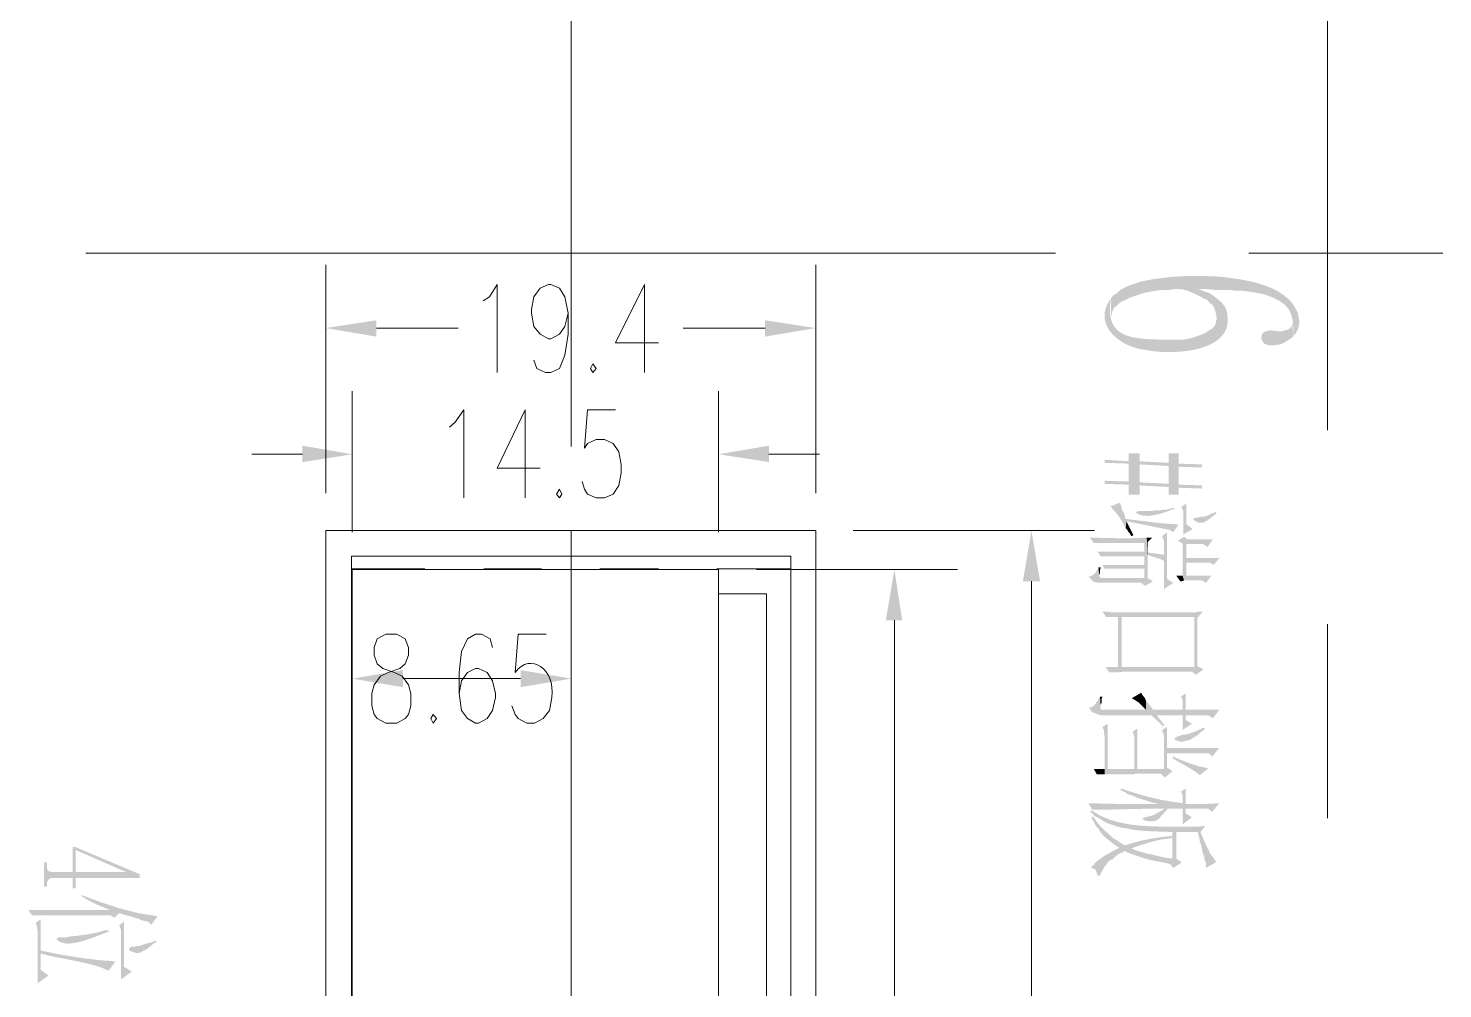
# Model space of a CAD drawing. Header units: millimetres. Extents: x 0 to 204, y 0 to 288.
# Drawn here: x 100.61 to 139.04, y 177.59 to 203.68 of the extents above; entities that cross this region are included whole.
import ezdxf

# ---------------------------------------------------------------- set-up
doc = ezdxf.new("R2010")
doc.units = ezdxf.units.MM

msp = doc.modelspace()

# ---------------------------------------------------------------- hatches: boundary and pattern name
h = msp.add_hatch(color=0)
h.dxf.hatch_style = 2
h.paths.add_polyline_path([(135.149167, 195.707), (135.134393, 195.794525), (135.125569, 195.853496), (135.119184, 195.893624), (135.111728, 195.92462), (135.099692, 195.956194), (135.079565, 195.998058), (135.047837, 196.059923), (135.001, 196.1515), (134.878581, 196.299815), (134.736284, 196.423095), (134.578179, 196.526993), (134.408333, 196.617167), (134.223278, 196.688701), (134.047739, 196.746201), (133.878071, 196.792133), (133.710627, 196.828966), (133.541761, 196.859167), (133.367826, 196.885206), (133.185177, 196.90955), (132.990167, 196.934667), (132.540061, 196.953915), (132.099976, 196.953187), (131.660487, 196.927324), (131.212167, 196.871167), (130.84519, 196.80211), (130.4925, 196.680667), (130.280833, 196.574833), (130.196167, 196.490167), (130.090333, 196.426667), (130.026833, 196.342), (130.026833, 195.834), (130.048, 195.8975), (130.069167, 196.003333), (130.1115, 196.088), (130.196167, 196.1515), (130.280833, 196.236167), (130.560895, 196.369914), (130.852333, 196.469), (131.023982, 196.513963), (131.231217, 196.550095), (131.43951, 196.572138), (131.614333, 196.574833), (131.810985, 196.598332), (131.973638, 196.587666), (132.131263, 196.544125), (132.312833, 196.469), (132.418667, 196.596), (132.630333, 196.596), (132.842, 196.574833), (133.223, 196.574833), (133.4135, 196.553667), (133.604562, 196.549285), (133.814344, 196.522843), (134.024787, 196.485355), (134.217833, 196.447833), (134.436203, 196.361678), (134.612377, 196.272216), (134.749863, 196.172997), (134.852172, 196.057573), (134.922814, 195.919493), (134.965298, 195.75231), (134.983134, 195.549573), (134.979833, 195.304833), (135.043333, 195.3895), (135.106833, 195.495333), (135.128, 195.58)])
h = msp.add_hatch(color=0)
h.dxf.hatch_style = 2
h.paths.add_polyline_path([(132.9055, 196.342), (132.799667, 196.426667), (132.693833, 196.490167), (132.566833, 196.5325), (132.418667, 196.596), (132.312833, 196.469), (132.439833, 196.4055), (132.545667, 196.342), (132.6515, 196.299667), (132.715, 196.215), (132.763078, 196.187868), (132.801171, 196.14558), (132.830807, 196.092031), (132.853509, 196.031115), (132.870804, 195.966726), (132.884218, 195.902759), (132.895274, 195.843107), (132.9055, 195.791667)])
h = msp.add_hatch(color=0)
h.dxf.hatch_style = 2
h.paths.add_polyline_path([(133.201833, 195.791667), (133.184255, 195.967548), (133.130793, 196.108373), (133.038767, 196.228428), (132.9055, 196.342), (132.9055, 195.791667), (132.884333, 195.728167), (132.863167, 195.622333), (132.799667, 195.537667), (132.693833, 195.474167), (132.566833, 195.3895), (132.503333, 195.368333), (132.353151, 195.309457), (132.226993, 195.268139), (132.116535, 195.241364), (132.013457, 195.22612), (131.909437, 195.219392), (131.796152, 195.218166), (131.66528, 195.219429), (131.5085, 195.220167), (131.350005, 195.224867), (131.1934, 195.229853), (131.040163, 195.236933), (130.891773, 195.247915), (130.749705, 195.264606), (130.615438, 195.288814), (130.490449, 195.322346), (130.376216, 195.36701), (130.274215, 195.424615), (130.185924, 195.496966), (130.112822, 195.585873), (130.056384, 195.693142), (130.018089, 195.820582), (129.999414, 195.97), (130.001836, 196.143203), (130.026833, 196.342), (129.942988, 196.211748), (129.887373, 196.08393), (129.857997, 195.95925), (129.85287, 195.838415), (129.870001, 195.72213), (129.907399, 195.611099), (129.963074, 195.506029), (130.035035, 195.407624), (130.121293, 195.31659), (130.219855, 195.233634), (130.328732, 195.159458), (130.445933, 195.094771), (130.569468, 195.040276), (130.697345, 194.996678), (130.827575, 194.964685), (130.958167, 194.945), (131.08166, 194.922054), (131.223953, 194.903748), (131.381494, 194.891065), (131.550734, 194.884989), (131.728122, 194.886506), (131.910109, 194.8966), (132.093143, 194.916255), (132.273675, 194.946455), (132.448155, 194.988186), (132.613032, 195.042431), (132.764757, 195.110175), (132.899778, 195.192402), (133.014547, 195.290097), (133.105513, 195.404244), (133.169125, 195.535828), (133.201833, 195.685833)])
h = msp.add_hatch(color=0)
h.dxf.hatch_style = 2
h.paths.add_polyline_path([(110.066667, 195.749333), (110.066667, 195.304833), (108.690833, 195.537667)])
h = msp.add_hatch(color=0)
h.dxf.hatch_style = 2
h.paths.add_polyline_path([(120.628833, 195.749333), (120.628833, 195.304833), (122.004667, 195.537667)])
h = msp.add_hatch(color=0)
h.dxf.hatch_style = 2
h.paths.add_polyline_path([(134.979833, 195.304833), (134.958667, 195.728167), (134.958667, 195.685833), (134.9375, 195.58), (134.874, 195.5165), (134.831667, 195.495333), (134.6835, 195.453), (134.5565, 195.453), (134.408333, 195.474167), (134.323667, 195.474167), (134.196667, 195.431833), (134.133167, 195.368333), (134.112, 195.2625), (134.133167, 195.199), (134.196667, 195.114333), (134.3025, 195.072), (134.472247, 195.070379), (134.613518, 195.091315), (134.747446, 195.144926), (134.895167, 195.241333)])
h = msp.add_hatch(color=0)
h.dxf.hatch_style = 2
h.paths.add_polyline_path([(108.055833, 192.3415), (108.055833, 191.897), (109.4105, 192.108667)])
h = msp.add_hatch(color=0)
h.dxf.hatch_style = 2
h.paths.add_polyline_path([(120.734667, 192.3415), (120.734667, 191.897), (119.358833, 192.108667)])
h = msp.add_hatch(color=0)
h.dxf.hatch_style = 2
h.paths.add_polyline_path([(132.503333, 191.177333), (132.503333, 191.262), (131.868333, 191.283167), (131.868333, 192.129833), (131.593167, 192.129833), (131.593167, 191.304333), (130.81, 191.346667), (130.81, 192.129833), (130.513667, 192.129833), (130.513667, 191.367833), (129.8575, 191.389), (129.8575, 191.304333), (130.513667, 191.283167), (130.513667, 191.008), (130.81, 191.008), (130.81, 191.262), (131.593167, 191.219667), (131.593167, 191.008), (131.868333, 191.008), (131.868333, 191.1985)])
h = msp.add_hatch(color=0)
h.dxf.hatch_style = 2
h.paths.add_polyline_path([(130.513667, 191.918167), (129.8575, 191.9605), (129.8575, 191.875833), (130.513667, 191.854667), (130.513667, 191.367833)])
h = msp.add_hatch(color=0)
h.dxf.hatch_style = 2
h.paths.add_polyline_path([(131.593167, 191.875833), (130.81, 191.918167), (130.81, 191.8335), (131.593167, 191.791167), (131.593167, 191.304333)])
h = msp.add_hatch(color=0)
h.dxf.hatch_style = 2
h.paths.add_polyline_path([(132.503333, 191.748833), (132.503333, 191.8335), (131.868333, 191.854667), (131.868333, 191.77)])
h = msp.add_hatch(color=0)
h.dxf.hatch_style = 2
h.paths.add_polyline_path([(131.868333, 190.203667), (131.507061, 190.223494), (131.147741, 190.262272), (130.788883, 190.308789), (130.429, 190.351833), (130.407833, 190.415333), (130.386667, 190.5), (130.344333, 190.5635), (130.323167, 190.605833), (130.323167, 190.669333), (130.280833, 190.754), (130.280833, 190.796333), (130.005667, 190.6905), (130.048, 190.669333), (130.069167, 190.627), (130.153833, 190.542333), (130.175, 190.5), (130.217333, 190.457667), (130.332295, 190.280925), (130.429, 190.097833), (130.450167, 190.288333), (131.614333, 190.0555), (131.720167, 189.992)])
h = msp.add_hatch(color=0)
h.dxf.hatch_style = 2
h.paths.add_polyline_path([(132.249333, 190.076667), (132.08, 190.203667), (132.08, 190.775167), (131.953, 190.6905), (131.953, 190.648167), (131.995333, 190.5635), (131.995333, 189.9285)])
h = msp.add_hatch(color=0)
h.dxf.hatch_style = 2
h.paths.add_polyline_path([(130.640667, 189.907333), (130.450167, 190.288333), (130.429, 190.097833), (130.471333, 190.0555), (130.4925, 190.013167), (130.534833, 189.970833), (130.556, 189.9285), (130.577167, 189.886167)])
h = msp.add_hatch(color=0)
h.dxf.hatch_style = 2
h.paths.add_polyline_path([(131.7625, 190.627), (131.741333, 190.648167), (131.699, 190.648167), (131.529667, 190.605833), (131.445, 190.605833), (131.360333, 190.584667), (131.212167, 190.584667), (131.1275, 190.5635), (130.767667, 190.5635), (130.725333, 190.542333), (130.704167, 190.521167), (130.799396, 190.465032), (130.915933, 190.438005), (131.046905, 190.435063), (131.185444, 190.451184), (131.324677, 190.481345), (131.457733, 190.520522), (131.577742, 190.563692), (131.677833, 190.605833)])
h = msp.add_hatch(color=0)
h.dxf.hatch_style = 2
h.paths.add_polyline_path([(132.9055, 190.521167), (132.863167, 190.542333), (132.842, 190.521167), (132.757333, 190.5), (132.693833, 190.457667), (132.566833, 190.415333), (132.482167, 190.415333), (132.418667, 190.394167), (132.376333, 190.394167), (132.291667, 190.373), (132.2705, 190.351833), (132.2705, 190.330667), (132.355741, 190.271894), (132.433516, 190.245785), (132.505586, 190.246672), (132.573713, 190.268886), (132.639656, 190.306761), (132.705177, 190.354628), (132.772038, 190.406819), (132.842, 190.457667)])
h = msp.add_hatch(color=0)
h.dxf.hatch_style = 2
h.paths.add_polyline_path([(128.100667, 188.6585), (127.635, 188.6585), (127.867833, 190.034333)])
h = msp.add_hatch(color=0)
h.dxf.hatch_style = 2
h.paths.add_polyline_path([(131.720167, 188.616167), (131.550833, 188.722), (131.550833, 189.992), (131.423833, 189.886167), (131.423833, 189.865), (131.445, 189.8015), (131.466167, 189.759167), (131.466167, 188.446833)])
h = msp.add_hatch(color=0)
h.dxf.hatch_style = 2
h.paths.add_polyline_path([(131.169833, 188.6585), (131.021667, 188.743167), (131.021667, 189.378167), (131.0005, 189.843833), (130.596299, 189.827462), (130.22408, 189.827165), (129.853779, 189.835201), (129.455333, 189.843833), (129.561167, 189.695667), (130.937, 189.695667), (130.937, 189.103), (130.958167, 188.5315)])
h = msp.add_hatch(color=0)
h.dxf.hatch_style = 2
h.paths.add_polyline_path([(131.148667, 189.843833), (131.0005, 189.843833), (131.021667, 189.378167), (131.021667, 189.716833)])
h = msp.add_hatch(color=0)
h.dxf.hatch_style = 2
h.paths.add_polyline_path([(131.466167, 189.208833), (131.466167, 189.378167), (131.021667, 189.441667), (131.021667, 189.716833), (131.021667, 189.378167), (131.134743, 189.335668), (131.241006, 189.30329), (131.343433, 189.271308), (131.445, 189.23)])
h = msp.add_hatch(color=0)
h.dxf.hatch_style = 2
h.paths.add_polyline_path([(132.757333, 188.806667), (132.08, 188.806667), (132.08, 189.6745), (132.0165, 189.865), (131.847167, 189.759167), (131.974167, 189.6745), (131.974167, 188.806667), (132.0165, 188.679667), (132.503333, 188.679667), (132.609167, 188.616167)])
h = msp.add_hatch(color=0)
h.dxf.hatch_style = 2
h.paths.add_polyline_path([(132.799667, 189.8015), (132.439833, 189.8015), (132.101167, 189.8015), (132.0165, 189.865), (132.08, 189.6745), (132.5245, 189.6745), (132.6515, 189.589833)])
h = msp.add_hatch(color=0)
h.dxf.hatch_style = 2
h.paths.add_polyline_path([(130.937, 189.335833), (130.937, 189.462833), (129.667, 189.462833), (129.751667, 189.335833)])
h = msp.add_hatch(color=0)
h.dxf.hatch_style = 2
h.paths.add_polyline_path([(132.990167, 189.314667), (132.947833, 189.2935), (132.609167, 189.2935), (132.08, 189.2935), (132.08, 189.1665), (132.715, 189.1665), (132.820833, 189.103)])
h = msp.add_hatch(color=0)
h.dxf.hatch_style = 2
h.paths.add_polyline_path([(124.354167, 187.600167), (123.909667, 187.600167), (124.1425, 188.976)])
h = msp.add_hatch(color=0)
h.dxf.hatch_style = 2
h.paths.add_polyline_path([(130.958167, 188.5315), (130.937, 189.103), (130.937, 188.743167), (129.794, 188.743167), (129.7305, 188.764333), (129.709333, 188.7855), (129.709333, 188.827833), (129.688167, 189.0395), (129.688167, 189.018333), (129.645833, 188.954833), (129.624667, 188.9125), (129.54, 188.827833), (129.4765, 188.806667), (129.434167, 188.7855), (129.434167, 188.764333), (129.4765, 188.722), (129.561167, 188.637333), (129.6035, 188.637333), (129.667, 188.616167), (130.852333, 188.616167)])
h = msp.add_hatch(color=0)
h.dxf.hatch_style = 2
h.paths.add_polyline_path([(129.751667, 189.0395), (129.688167, 189.0395), (129.709333, 188.827833), (129.7305, 188.891333), (129.7305, 188.954833)])
h = msp.add_hatch(color=0)
h.dxf.hatch_style = 2
h.paths.add_polyline_path([(130.937, 189.103), (129.794, 189.103), (129.8575, 188.997167), (130.937, 188.997167), (130.937, 188.743167)])
h = msp.add_hatch(color=0)
h.dxf.hatch_style = 2
h.paths.add_polyline_path([(132.0165, 188.679667), (131.974167, 188.806667), (131.804833, 188.806667), (131.910667, 188.6585), (131.953, 188.6585)])
h = msp.add_hatch(color=0)
h.dxf.hatch_style = 2
h.paths.add_polyline_path([(130.2385, 187.811833), (130.106688, 187.81008), (130.010297, 187.820829), (129.916882, 187.832372), (129.794, 187.833), (129.899833, 187.684833), (130.217333, 187.684833), (130.217333, 186.330167)])
h = msp.add_hatch(color=0)
h.dxf.hatch_style = 2
h.paths.add_polyline_path([(132.5245, 187.833), (132.376333, 187.833), (132.334, 187.811833), (132.291667, 186.330167), (130.323167, 186.330167), (130.323167, 187.684833), (130.302, 187.811833), (130.2385, 187.811833), (130.217333, 186.330167), (129.878667, 186.330167), (129.9845, 186.182), (130.105911, 186.17985), (130.202252, 186.18491), (130.295551, 186.193807), (130.407833, 186.203167), (132.228167, 186.203167), (132.334, 186.1185), (132.376333, 187.663667)])
h = msp.add_hatch(color=0)
h.dxf.hatch_style = 2
h.paths.add_polyline_path([(132.334, 187.811833), (130.302, 187.811833), (130.323167, 187.684833), (132.291667, 187.684833), (132.291667, 186.330167)])
h = msp.add_hatch(color=0)
h.dxf.hatch_style = 2
h.paths.add_polyline_path([(132.545667, 186.266667), (132.376333, 186.351333), (132.376333, 187.663667), (132.334, 186.1185)])
h = msp.add_hatch(color=0)
h.dxf.hatch_style = 2
h.paths.add_polyline_path([(110.786333, 186.2455), (110.786333, 185.779833), (109.4105, 186.012667)])
h = msp.add_hatch(color=0)
h.dxf.hatch_style = 2
h.paths.add_polyline_path([(113.9825, 186.2455), (113.9825, 185.779833), (115.358333, 186.012667)])
h = msp.add_hatch(color=0)
h.dxf.hatch_style = 2
h.paths.add_polyline_path([(131.487333, 184.742667), (131.345798, 184.920086), (131.229497, 185.085699), (131.115114, 185.249129), (130.979333, 185.42), (130.979333, 185.166), (129.794, 185.166), (129.751667, 185.187167), (129.751667, 185.2295), (129.7305, 185.525833), (129.702733, 185.479922), (129.674326, 185.429872), (129.644273, 185.379021), (129.61157, 185.330703), (129.575212, 185.288256), (129.534196, 185.255016), (129.487515, 185.234318), (129.434167, 185.2295), (129.455333, 185.208333), (129.4765, 185.144833), (129.518833, 185.1025), (129.582333, 185.081333), (129.624667, 185.060167), (129.751667, 185.017833), (131.1275, 185.017833), (131.445, 184.7215)])
h = msp.add_hatch(color=0)
h.dxf.hatch_style = 2
h.paths.add_polyline_path([(129.794, 185.525833), (129.7305, 185.525833), (129.751667, 185.2295), (129.751667, 185.314167), (129.772833, 185.3565), (129.772833, 185.441167)])
h = msp.add_hatch(color=0)
h.dxf.hatch_style = 2
h.paths.add_polyline_path([(130.979333, 185.42), (130.958148, 185.466093), (130.941481, 185.49539), (130.927833, 185.513483), (130.915701, 185.525966), (130.903586, 185.538432), (130.889987, 185.556475), (130.873403, 185.585689), (130.852333, 185.631667), (130.598333, 185.4835), (130.6195, 185.462333), (130.661833, 185.441167), (130.725333, 185.398833), (130.767667, 185.377667), (130.979333, 185.166)])
h = msp.add_hatch(color=0)
h.dxf.hatch_style = 2
h.paths.add_polyline_path([(132.228167, 184.785), (132.058833, 184.890833), (132.058833, 185.6105), (131.931833, 185.525833), (131.974167, 185.441167), (131.974167, 184.615667)])
h = msp.add_hatch(color=0)
h.dxf.hatch_style = 2
h.paths.add_polyline_path([(131.974167, 185.017833), (131.974167, 185.166), (131.169833, 185.166), (131.275667, 185.017833)])
h = msp.add_hatch(color=0)
h.dxf.hatch_style = 2
h.paths.add_polyline_path([(132.969, 185.166), (132.058833, 185.166), (132.058833, 185.017833), (132.672667, 185.017833), (132.799667, 184.933167)])
h = msp.add_hatch(color=0)
h.dxf.hatch_style = 2
h.paths.add_polyline_path([(130.704167, 183.430333), (130.661833, 183.557333), (129.942167, 183.557333), (129.942167, 184.785), (129.794, 184.700333), (129.836333, 184.615667), (129.836333, 184.509833), (129.8575, 184.446333), (129.8575, 183.409167), (130.598333, 183.409167)])
h = msp.add_hatch(color=0)
h.dxf.hatch_style = 2
h.paths.add_polyline_path([(131.487333, 183.3245), (131.466167, 183.557333), (130.7465, 183.557333), (130.7465, 184.658), (130.6195, 184.573333), (130.640667, 184.531), (130.640667, 184.488667), (130.661833, 184.446333), (130.661833, 183.557333), (130.704167, 183.430333), (131.3815, 183.430333)])
h = msp.add_hatch(color=0)
h.dxf.hatch_style = 2
h.paths.add_polyline_path([(131.699, 183.493833), (131.550833, 183.599667), (131.550833, 184.700333), (131.423833, 184.615667), (131.423833, 184.573333), (131.445, 184.531), (131.466167, 184.488667), (131.466167, 183.557333), (131.487333, 183.3245)])
h = msp.add_hatch(color=0)
h.dxf.hatch_style = 2
h.paths.add_polyline_path([(132.588, 184.658), (132.545667, 184.679167), (132.5245, 184.679167), (132.461, 184.636833), (132.3975, 184.615667), (132.312833, 184.573333), (132.185833, 184.531), (132.111256, 184.505011), (132.061297, 184.492751), (132.026742, 184.488801), (131.998376, 184.487741), (131.966984, 184.48415), (131.92335, 184.47261), (131.858261, 184.4477), (131.7625, 184.404), (131.7625, 184.361667), (131.783667, 184.3405), (131.868333, 184.319333), (131.910667, 184.298167), (131.974167, 184.298167), (132.058833, 184.319333), (132.122333, 184.3405), (132.1435, 184.3405), (132.228167, 184.382833), (132.291667, 184.425167), (132.334, 184.446333), (132.3975, 184.488667), (132.461, 184.552167), (132.5245, 184.5945)])
h = msp.add_hatch(color=0)
h.dxf.hatch_style = 2
h.paths.add_polyline_path([(132.969, 184.128833), (131.550833, 184.128833), (131.550833, 183.980667), (132.693833, 183.980667), (132.7785, 183.896)])
h = msp.add_hatch(color=0)
h.dxf.hatch_style = 2
h.paths.add_polyline_path([(132.672667, 183.5785), (132.439999, 183.626026), (132.187421, 183.704442), (131.939341, 183.799262), (131.720167, 183.896), (131.699, 183.853667), (131.781953, 183.801926), (131.877313, 183.746725), (131.980254, 183.688871), (132.085953, 183.629168), (132.189585, 183.568423), (132.286325, 183.507443), (132.37135, 183.447033), (132.439833, 183.388)])
h = msp.add_hatch(color=0)
h.dxf.hatch_style = 2
h.paths.add_polyline_path([(129.8575, 183.409167), (129.8575, 183.557333), (129.561167, 183.557333), (129.645833, 183.409167), (129.815167, 183.409167)])
h = msp.add_hatch(color=0)
h.dxf.hatch_style = 2
h.paths.add_polyline_path([(131.339167, 182.731833), (131.073128, 182.792572), (130.816615, 182.863199), (130.562085, 182.942227), (130.302, 183.028167), (130.280833, 182.985833), (130.302, 182.985833), (130.3655, 182.9435), (130.429, 182.922333), (130.471333, 182.88), (130.661833, 182.8165), (130.7465, 182.774167), (131.030795, 182.684737), (131.318, 182.604833)])
h = msp.add_hatch(color=0)
h.dxf.hatch_style = 2
h.paths.add_polyline_path([(132.228167, 182.245), (132.058833, 182.350833), (132.058833, 183.028167), (131.931833, 182.9435), (131.974167, 182.858833), (131.974167, 182.0545)])
h = msp.add_hatch(color=0)
h.dxf.hatch_style = 2
h.paths.add_polyline_path([(131.487333, 182.710667), (131.423833, 182.710667), (131.339167, 182.731833), (131.318, 182.604833), (130.364045, 182.606289), (129.413, 182.626), (129.518833, 182.456667), (130.014877, 182.456005), (130.50348, 182.466985), (130.991885, 182.478098), (131.487333, 182.477833)])
h = msp.add_hatch(color=0)
h.dxf.hatch_style = 2
h.paths.add_polyline_path([(131.974167, 182.477833), (131.974167, 182.626), (131.852607, 182.647564), (131.730089, 182.662248), (131.607901, 182.679975), (131.487333, 182.710667), (131.487333, 182.477833), (131.406999, 182.4292), (131.337315, 182.389595), (131.268556, 182.351776), (131.191, 182.3085), (131.110682, 182.280107), (131.026826, 182.265241), (130.945682, 182.245546), (130.8735, 182.202667), (130.96154, 182.155124), (131.06744, 182.135595), (131.176911, 182.139018), (131.275667, 182.160333), (131.358779, 182.241246), (131.42939, 182.31657), (131.497222, 182.39315), (131.572, 182.477833)])
h = msp.add_hatch(color=0)
h.dxf.hatch_style = 2
h.paths.add_polyline_path([(132.969, 182.626), (132.515504, 182.606289), (132.058833, 182.604833), (132.058833, 182.477833), (132.672667, 182.477833), (132.7785, 182.393167)])
h = msp.add_hatch(color=0)
h.dxf.hatch_style = 2
h.paths.add_polyline_path([(131.953, 181.017333), (131.804833, 181.123167), (131.804833, 181.842833), (131.720167, 181.991), (131.444293, 181.991666), (131.155711, 181.998045), (130.860498, 182.015123), (130.564731, 182.047885), (130.274487, 182.101319), (129.995844, 182.180409), (129.734878, 182.29014), (129.497667, 182.4355), (129.455333, 182.393167), (129.497667, 182.372), (129.6035, 182.266167), (129.667, 182.245), (129.794, 182.160333), (129.836333, 182.139167), (129.899833, 182.096833), (130.024121, 182.053342), (130.175794, 182.001848), (130.327069, 181.960804), (130.450167, 181.948667), (130.585695, 181.916859), (130.735884, 181.894229), (130.896341, 181.878841), (131.062677, 181.868763), (131.230501, 181.862057), (131.395424, 181.85679), (131.553053, 181.851027), (131.699, 181.842833), (131.699, 181.123167), (131.720167, 180.869167)])
h = msp.add_hatch(color=0)
h.dxf.hatch_style = 2
h.paths.add_polyline_path([(131.720167, 180.869167), (131.699, 181.123167), (131.548965, 181.142961), (131.390364, 181.172776), (131.232622, 181.209537), (131.085167, 181.250167), (131.021667, 181.250167), (130.894667, 181.2925), (130.81, 181.313667), (130.683, 181.356), (130.640667, 181.377167), (130.577167, 181.398333), (130.534833, 181.525333), (130.407833, 181.483), (130.3655, 181.504167), (130.302, 181.5465), (130.259667, 181.567667), (130.207153, 181.609913), (130.168633, 181.636425), (130.140077, 181.652437), (130.117453, 181.663181), (130.096731, 181.673893), (130.07388, 181.689805), (130.044868, 181.716152), (130.005667, 181.758167), (129.860973, 181.881644), (129.750079, 181.992984), (129.650563, 182.113915), (129.54, 182.266167), (129.497667, 182.245), (129.518833, 182.1815), (129.561167, 182.139167), (129.582333, 182.075667), (129.6035, 182.033333), (129.695443, 181.922473), (129.772833, 181.8005), (129.809422, 181.761918), (129.864925, 181.710657), (129.933351, 181.651765), (130.008709, 181.590289), (130.085011, 181.531276), (130.156264, 181.479775), (130.21648, 181.440834), (130.259667, 181.4195), (130.280833, 181.271333), (130.344333, 181.2925), (130.407833, 181.334833), (130.445768, 181.308214), (130.500371, 181.281354), (130.566583, 181.254776), (130.639344, 181.229), (130.713592, 181.204547), (130.784269, 181.181937), (130.846314, 181.161692), (130.894667, 181.144333), (131.079131, 181.09054), (131.258601, 181.053978), (131.441312, 181.02026), (131.6355, 180.975)])
h = msp.add_hatch(color=0)
h.dxf.hatch_style = 2
h.paths.add_polyline_path([(132.588, 182.012167), (132.392572, 181.991198), (132.162815, 181.988883), (131.928691, 181.992918), (131.720167, 181.991), (131.804833, 181.842833), (132.3975, 181.842833), (132.3975, 181.8005), (132.418667, 181.715833), (132.439833, 181.652333), (132.439833, 181.588833), (132.461, 181.5465), (132.461, 181.842833)])
h = msp.add_hatch(color=0)
h.dxf.hatch_style = 2
h.paths.add_polyline_path([(132.9055, 181.0385), (132.863167, 181.059667), (132.842, 181.102), (132.799667, 181.1655), (132.757333, 181.207833), (132.736167, 181.250167), (132.715, 181.271333), (132.693833, 181.313667), (132.693833, 181.334833), (132.622032, 181.470217), (132.568156, 181.586849), (132.518911, 181.704473), (132.461, 181.842833), (132.461, 181.5465), (132.482167, 181.483), (132.482167, 181.440667), (132.503333, 181.398333), (132.503333, 181.334833), (132.5245, 181.2925), (132.5245, 181.271333), (132.545667, 181.229), (132.545667, 181.186667), (132.566833, 181.186667), (132.567162, 181.129732), (132.572704, 181.093996), (132.581561, 181.071325), (132.591836, 181.053581), (132.601632, 181.03263), (132.609051, 181.000334), (132.612195, 180.948558), (132.609167, 180.869167)])
h = msp.add_hatch(color=0)
h.dxf.hatch_style = 2
h.paths.add_polyline_path([(103.632, 180.594), (103.632, 180.699833), (101.875167, 181.440667), (101.811667, 181.440667), (101.811667, 180.763333), (101.219, 180.763333), (101.1555, 180.7845), (101.134333, 180.805667), (101.113167, 180.848), (101.113167, 181.017333), (101.0285, 181.017333), (101.0285, 180.361167), (101.113167, 180.361167), (101.113167, 180.467), (101.1555, 180.551667), (101.176667, 180.572833), (101.219, 180.594), (101.811667, 180.594), (101.811667, 180.318833), (101.896333, 180.318833), (101.896333, 181.356), (103.251, 180.763333)])
h = msp.add_hatch(color=0)
h.dxf.hatch_style = 2
h.paths.add_polyline_path([(131.699, 181.694667), (131.699, 181.737), (131.422891, 181.712212), (131.112022, 181.664636), (130.8036, 181.600326), (130.534833, 181.525333), (130.577167, 181.398333), (130.825875, 181.487663), (131.100777, 181.5719), (131.378457, 181.638145), (131.6355, 181.6735)])
h = msp.add_hatch(color=0)
h.dxf.hatch_style = 2
h.paths.add_polyline_path([(103.632, 180.594), (103.251, 180.763333), (101.896333, 180.763333), (101.896333, 181.356), (101.896333, 180.594)])
h = msp.add_hatch(color=0)
h.dxf.hatch_style = 2
h.paths.add_polyline_path([(130.280833, 181.271333), (130.259667, 181.4195), (130.044924, 181.308706), (129.834217, 181.188254), (129.640442, 181.045842), (129.4765, 180.869167), (129.569617, 180.849091), (129.616068, 180.804873), (129.64036, 180.739885), (129.667, 180.6575), (129.7305, 180.6575), (129.7305, 180.678667), (129.794, 180.805667), (129.836333, 180.869167), (129.8575, 180.9115), (129.899833, 180.953833), (129.921, 180.996167), (130.005667, 181.080833), (130.069167, 181.102), (130.153833, 181.186667), (130.217333, 181.229)])
h = msp.add_hatch(color=0)
h.dxf.hatch_style = 2
h.paths.add_polyline_path([(104.118833, 179.556833), (103.602267, 179.639383), (103.076375, 179.774585), (102.55842, 179.943786), (102.065667, 180.128333), (102.0445, 180.107167), (102.216876, 179.999266), (102.423648, 179.896426), (102.636637, 179.803706), (102.827667, 179.726167), (102.848833, 179.578), (102.9335, 179.5145), (103.081667, 179.6415), (103.154758, 179.612908), (103.253117, 179.586599), (103.355709, 179.561282), (103.4415, 179.535667), (103.505, 179.5145), (103.589667, 179.493333), (103.674333, 179.451), (103.759, 179.429833), (103.864833, 179.408667), (103.9495, 179.324)])
h = msp.add_hatch(color=0)
h.dxf.hatch_style = 2
h.paths.add_polyline_path([(102.848833, 179.578), (102.827667, 179.726167), (100.605167, 179.726167), (100.711, 179.578), (102.721833, 179.578)])
h = msp.add_hatch(color=0)
h.dxf.hatch_style = 2
h.paths.add_polyline_path([(101.1555, 177.948167), (100.943833, 178.096333), (100.943833, 179.472167), (100.816833, 179.3875), (100.816833, 179.345167), (100.838, 179.302833), (100.838, 179.239333), (100.859167, 179.197), (100.859167, 177.7365)])
h = msp.add_hatch(color=0)
h.dxf.hatch_style = 2
h.paths.add_polyline_path([(102.8065, 179.154667), (102.785333, 179.175833), (102.700667, 179.175833), (102.616, 179.154667), (102.5525, 179.1335), (102.467833, 179.112333), (102.287652, 179.077938), (102.108, 179.048833), (101.918161, 179.024889), (101.727, 179.0065), (101.642333, 178.985333), (101.451833, 178.985333), (101.388333, 178.964167), (101.367167, 178.943), (101.420138, 178.889537), (101.484381, 178.85158), (101.558388, 178.827637), (101.640647, 178.816215), (101.729648, 178.81582), (101.823883, 178.824961), (101.92184, 178.842143), (102.02201, 178.865874), (102.122883, 178.894661), (102.222949, 178.927011), (102.320698, 178.961432), (102.414619, 178.996429), (102.503203, 179.030511), (102.58494, 179.062184), (102.65832, 179.089956), (102.721833, 179.112333)])
h = msp.add_hatch(color=0)
h.dxf.hatch_style = 2
h.paths.add_polyline_path([(103.420333, 178.054), (103.208667, 178.181), (103.208667, 179.408667), (103.081667, 179.324), (103.081667, 179.302833), (103.102833, 179.239333), (103.124, 179.197), (103.124, 177.842333)])
h = msp.add_hatch(color=0)
h.dxf.hatch_style = 2
h.paths.add_polyline_path([(104.097667, 178.858333), (104.055333, 178.900667), (103.991833, 178.858333), (103.8225, 178.816), (103.632, 178.7525), (103.5685, 178.7525), (103.505, 178.731333), (103.399167, 178.731333), (103.335667, 178.667833), (103.356833, 178.6255), (103.399167, 178.604333), (103.526167, 178.562), (103.632, 178.562), (103.834539, 178.670082), (104.013, 178.816)])
h = msp.add_hatch(color=0)
h.dxf.hatch_style = 2
h.paths.add_polyline_path([(102.975833, 178.329167), (102.481377, 178.369863), (101.955732, 178.436984), (101.432138, 178.52428), (100.943833, 178.6255), (100.943833, 178.540833), (101.144156, 178.49177), (101.378808, 178.44307), (101.634892, 178.393245), (101.899508, 178.340808), (102.159759, 178.28427), (102.402746, 178.222143), (102.61557, 178.152938), (102.785333, 178.075167)])

# ---------------------------------------------------------------- linework, layer by layer
at = {"color": 0, "lineweight": 0}
for points in [[(135.911167, 219.117333), (135.911167, 192.764833)], [(115.358333, 218.651667), (115.358333, 192.320333)], [(128.524, 197.569667), (102.1715, 197.569667)], [(108.690833, 191.050333), (108.690833, 197.252167)], [(122.004667, 191.050333), (122.004667, 197.252167)], [(139.043833, 197.569667), (133.773333, 197.569667)], [(112.9665, 196.2785), (113.135833, 196.384333), (113.3475, 196.723), (113.3475, 194.331167)], [(115.273667, 195.939833), (115.189, 195.58), (115.040833, 195.368333), (114.808, 195.241333), (114.7445, 195.241333), (114.511667, 195.368333), (114.342333, 195.58), (114.278833, 195.939833), (114.278833, 196.045667), (114.342333, 196.384333), (114.511667, 196.617167), (114.7445, 196.723), (114.808, 196.723), (115.040833, 196.617167), (115.189, 196.384333), (115.273667, 195.939833), (115.273667, 195.368333), (115.189, 194.796833), (115.040833, 194.437), (114.808, 194.331167), (114.659833, 194.331167), (114.427, 194.437), (114.342333, 194.669833)], [(117.348, 196.723), (116.564833, 195.1355), (117.729, 195.1355)], [(117.348, 196.723), (117.348, 194.331167)], [(110.066667, 195.537667), (112.289167, 195.537667)], [(120.628833, 195.537667), (118.406333, 195.537667)], [(109.4105, 189.992), (109.4105, 193.823167)], [(119.358833, 189.992), (119.358833, 193.823167)], [(112.056333, 192.8495), (112.2045, 192.9765), (112.437333, 193.315167), (112.437333, 190.923333)], [(114.1095, 193.315167), (113.3475, 191.727667), (114.511667, 191.727667)], [(114.1095, 193.315167), (114.1095, 190.923333)], [(116.564833, 193.315167), (115.802833, 193.315167), (115.718167, 192.278), (115.802833, 192.405), (116.035667, 192.510833), (116.2685, 192.510833), (116.501333, 192.405), (116.6495, 192.172167), (116.713, 191.8335), (116.713, 191.600667), (116.6495, 191.262), (116.501333, 191.029167), (116.2685, 190.923333), (116.035667, 190.923333), (115.802833, 191.029167), (115.718167, 191.156167), (115.654667, 191.367833)], [(108.055833, 192.108667), (106.68, 192.108667)], [(120.734667, 192.108667), (122.1105, 192.108667)], [(122.004667, 190.034333), (108.690833, 190.034333)], [(108.690833, 150.262167), (108.690833, 190.034333)], [(115.358333, 190.034333), (115.358333, 150.262167)], [(122.004667, 190.034333), (122.004667, 150.262167)], [(123.020667, 190.034333), (129.582333, 190.034333)], [(109.389333, 189.335833), (109.389333, 150.960667)], [(121.327333, 189.335833), (109.389333, 189.335833)], [(121.327333, 150.960667), (121.327333, 189.335833)], [(111.379, 188.997167), (109.389333, 188.997167)], [(109.4105, 188.976), (119.358833, 188.976), (119.358833, 151.3205)], [(109.4105, 188.976), (109.4105, 157.501167), (112.8395, 157.501167)], [(114.554, 188.997167), (112.987667, 188.997167)], [(117.729, 188.997167), (116.1415, 188.997167)], [(121.327333, 188.997167), (119.3165, 188.997167)], [(120.396, 188.976), (125.857, 188.976)], [(115.358333, 188.679667), (115.358333, 184.298167)], [(127.867833, 188.6585), (127.867833, 172.127333)], [(120.671167, 188.319833), (119.358833, 188.319833)], [(120.671167, 151.976667), (120.671167, 188.319833)], [(109.4105, 187.938833), (109.4105, 184.298167)], [(124.1425, 187.600167), (124.1425, 173.249167)], [(113.2205, 186.859333), (113.157, 187.092167), (112.924167, 187.219167), (112.754833, 187.219167), (112.543167, 187.092167), (112.373833, 186.7535), (112.310333, 186.182), (112.310333, 185.6105), (112.373833, 185.144833), (112.543167, 184.933167), (112.754833, 184.806167), (112.8395, 184.806167), (113.072333, 184.933167), (113.2205, 185.144833), (113.305167, 185.504667), (113.305167, 185.6105), (113.2205, 185.949167), (113.072333, 186.182), (112.8395, 186.287833), (112.754833, 186.287833), (112.543167, 186.182), (112.373833, 185.949167), (112.310333, 185.6105)], [(114.681, 187.219167), (113.919, 187.219167), (113.834333, 186.182), (113.91385, 186.274686), (113.998768, 186.344659), (114.087433, 186.392929), (114.178192, 186.420505), (114.269395, 186.428397), (114.359387, 186.417614), (114.446516, 186.389164), (114.529129, 186.344057), (114.605575, 186.283303), (114.674199, 186.207911), (114.733351, 186.118889), (114.781376, 186.017247), (114.816623, 185.903995), (114.837439, 185.780141), (114.842171, 185.646695), (114.829167, 185.504667), (114.765667, 185.144833), (114.596333, 184.933167), (114.3635, 184.806167), (114.151833, 184.806167), (113.919, 184.933167), (113.834333, 185.039), (113.749667, 185.271833)], [(135.911167, 187.494333), (135.911167, 182.223833)], [(115.358333, 187.049833), (115.358333, 181.779333)], [(113.9825, 186.012667), (110.786333, 186.012667)]]:
    msp.add_lwpolyline(points, dxfattribs=at)
for points in [[(115.951, 194.564), (115.8875, 194.437), (115.951, 194.331167), (116.035667, 194.437)], [(115.040833, 191.156167), (114.956167, 191.029167), (115.040833, 190.923333), (115.104333, 191.029167)], [(110.320667, 187.219167), (110.087833, 187.092167), (110.003167, 186.859333), (110.003167, 186.647667), (110.087833, 186.414833), (110.236, 186.287833), (110.5535, 186.182), (110.765167, 186.076167), (110.9345, 185.843333), (110.998, 185.6105), (110.998, 185.271833), (110.9345, 185.039), (110.849833, 184.933167), (110.617, 184.806167), (110.320667, 184.806167), (110.087833, 184.933167), (110.003167, 185.039), (109.939667, 185.271833), (109.939667, 185.6105), (110.003167, 185.843333), (110.1725, 186.076167), (110.384167, 186.182), (110.701667, 186.287833), (110.849833, 186.414833), (110.9345, 186.647667), (110.9345, 186.859333), (110.849833, 187.092167), (110.617, 187.219167)], [(111.611833, 185.039), (111.548333, 184.933167), (111.611833, 184.806167), (111.6965, 184.933167)]]:
    msp.add_lwpolyline(points, close=True, dxfattribs=at)

doc.saveas('drawing.dxf')
